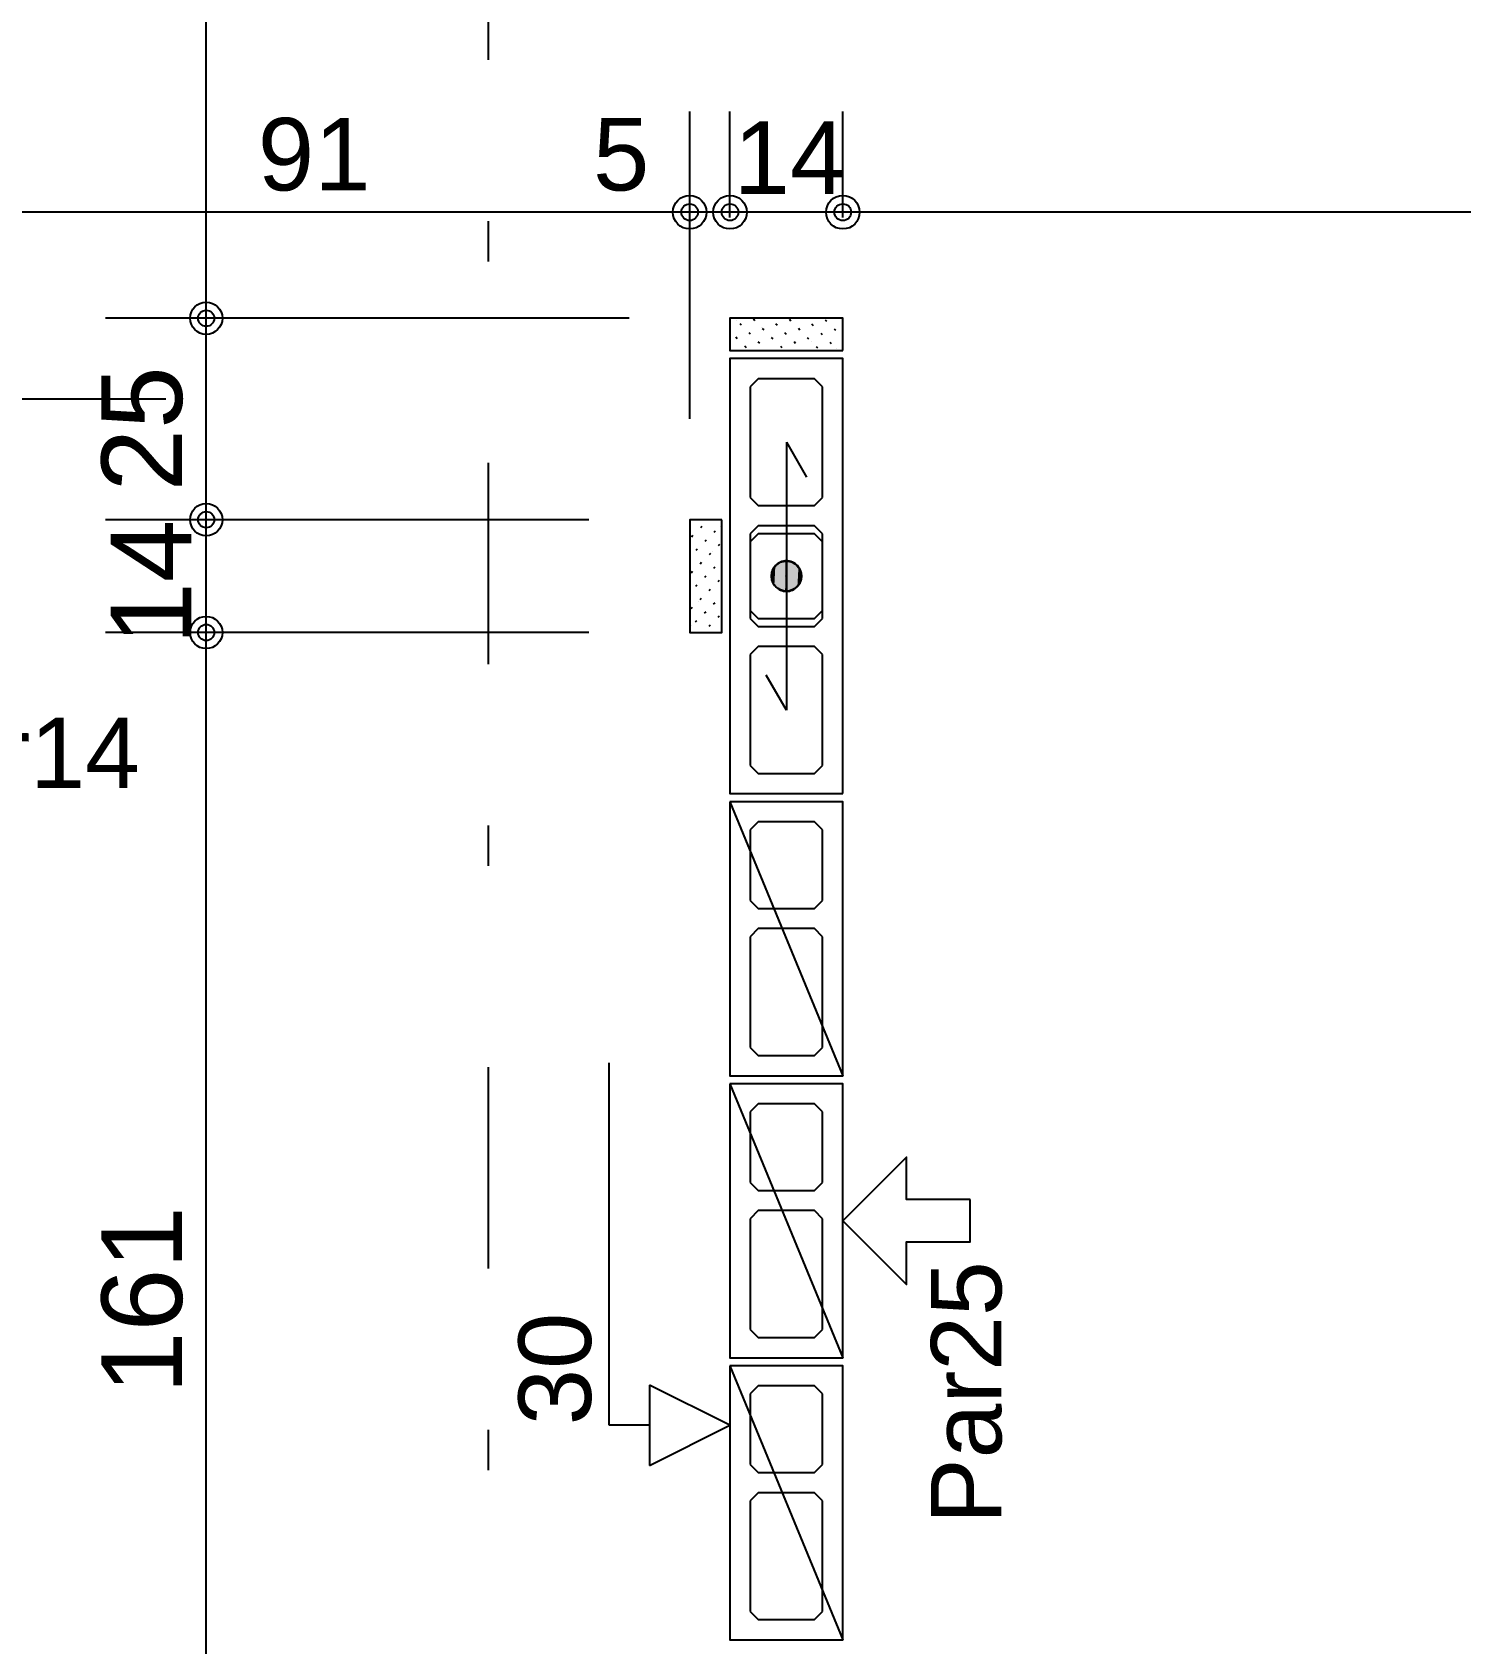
# Model space of a CAD drawing. Extents: x 0 to 119, y 0 to 84.
# Drawn here: x 28.202 to 31.747, y 45.917 to 49.917 of the extents above; entities that cross this region are included whole.
import ezdxf

# ---------------------------------------------------------------- set-up
doc = ezdxf.new("R2010")
doc.units = 0
doc.header["$MEASUREMENT"] = 0
doc.linetypes.add('ESTILO_TQS_0003', pattern=[1.5, 0.5, -0.4, 0.1, -0.5])
doc.linetypes.add('ESTILO_TQS_0005', pattern=[0.4, 0.3, -0.1])
for name, color, linetype in [('18', 6, 'CONTINUOUS'), ('20', 1, 'CONTINUOUS'), ('27', 250, 'CONTINUOUS'), ('3', 7, 'CONTINUOUS'), ('35', 255, 'CONTINUOUS')]:
    doc.layers.add(name, color=color, linetype=linetype)
doc.styles.add('TQS_ARIAL', font='arial.ttf')

msp = doc.modelspace()

# ---------------------------------------------------------------- linework, layer by layer
at = {"layer": '18', "color": 6, "linetype": 'ESTILO_TQS_0003'}
msp.add_line((29.33366, 74.347959), (29.33366, 39.33386), dxfattribs=at)
at = {"layer": '18', "color": 6, "linetype": 'Continuous'}
for p, q in [((29.63366, 46.458999), (29.63366, 47.358999)), ((29.93366, 46.458999), (29.73366, 46.558999)), ((29.73366, 46.558999), (29.73366, 46.358999)), ((29.73366, 46.458999), (29.63366, 46.458999)), ((29.73366, 46.358999), (29.93366, 46.458999))]:
    msp.add_line(p, q, dxfattribs=at)
at = {"layer": '20', "color": 1, "linetype": 'Continuous'}
msp.add_line((27.63366, 49.006729), (28.53366, 49.006729), dxfattribs=at)
at = {"layer": '27', "color": 250, "linetype": 'ESTILO_TQS_0005'}
for points in [[(30.14366, 48.741729), (30.16366, 48.761729), (30.16366, 49.036729), (30.14366, 49.056729), (30.00366, 49.056729), (29.98366, 49.036729), (29.98366, 48.761729), (30.00366, 48.741729), (30.14366, 48.741729)], [(30.14366, 48.441729), (30.16366, 48.461729), (30.16366, 48.671729), (30.14366, 48.691729), (30.00366, 48.691729), (29.98366, 48.671729), (29.98366, 48.461729), (30.00366, 48.441729), (30.14366, 48.441729)], [(30.14366, 48.076729), (30.16366, 48.096729), (30.16366, 48.371729), (30.14366, 48.391729), (30.00366, 48.391729), (29.98366, 48.371729), (29.98366, 48.096729), (30.00366, 48.076729), (30.14366, 48.076729)], [(30.00366, 47.956729), (29.98366, 47.936729), (29.98366, 47.761729), (30.00366, 47.741729), (30.14366, 47.741729), (30.16366, 47.761729), (30.16366, 47.936729), (30.14366, 47.956729), (30.00366, 47.956729)], [(30.00366, 47.691729), (29.98366, 47.671729), (29.98366, 47.396729), (30.00366, 47.376729), (30.14366, 47.376729), (30.16366, 47.396729), (30.16366, 47.671729), (30.14366, 47.691729), (30.00366, 47.691729)], [(30.00366, 47.256729), (29.98366, 47.236729), (29.98366, 47.061729), (30.00366, 47.041729), (30.14366, 47.041729), (30.16366, 47.061729), (30.16366, 47.236729), (30.14366, 47.256729), (30.00366, 47.256729)], [(30.00366, 46.991729), (29.98366, 46.971729), (29.98366, 46.696729), (30.00366, 46.676729), (30.14366, 46.676729), (30.16366, 46.696729), (30.16366, 46.971729), (30.14366, 46.991729), (30.00366, 46.991729)], [(30.00366, 46.556729), (29.98366, 46.536729), (29.98366, 46.361729), (30.00366, 46.341729), (30.14366, 46.341729), (30.16366, 46.361729), (30.16366, 46.536729), (30.14366, 46.556729), (30.00366, 46.556729)], [(30.00366, 46.291729), (29.98366, 46.271729), (29.98366, 45.996729), (30.00366, 45.976729), (30.14366, 45.976729), (30.16366, 45.996729), (30.16366, 46.271729), (30.14366, 46.291729), (30.00366, 46.291729)]]:
    msp.add_lwpolyline(points, dxfattribs=at)
at = {"layer": '3', "color": 7, "linetype": 'Continuous'}
for p, q in [((29.949916, 49.202084), (29.949916, 49.202084)), ((29.995613, 49.200581), (29.992078, 49.204117)), ((30.084709, 49.199874), (30.081173, 49.20341)), ((30.174158, 49.198813), (30.170622, 49.202349)), ((30.21366, 49.203505), (30.21366, 49.203505)), ((29.951772, 49.156034), (29.948237, 49.159569)), ((29.962467, 49.189533), (29.958932, 49.193068)), ((29.984918, 49.167082), (29.981383, 49.170618)), ((30.011788, 49.184406), (30.011788, 49.184406)), ((30.018064, 49.178131), (30.014528, 49.181666)), ((30.040514, 49.15568), (30.036979, 49.159215)), ((30.051209, 49.189179), (30.047674, 49.192715)), ((30.07366, 49.166729), (30.070124, 49.170264)), ((30.107159, 49.177423), (30.103624, 49.180959)), ((30.140658, 49.188118), (30.137123, 49.191654)), ((30.163109, 49.165668), (30.159573, 49.169203)), ((30.196608, 49.176363), (30.193073, 49.179898)), ((30.21366, 49.159311), (30.21366, 49.159311)), ((29.936883, 49.126729), (29.936883, 49.126729)), ((29.974223, 49.133583), (29.970688, 49.137118)), ((29.981077, 49.126729), (29.981077, 49.126729)), ((30.007369, 49.144631), (30.003833, 49.148167)), ((30.025272, 49.126729), (30.025272, 49.126729)), ((30.062965, 49.133229), (30.059429, 49.136765)), ((30.069466, 49.126729), (30.069466, 49.126729)), ((30.096111, 49.144278), (30.092575, 49.147813)), ((30.11366, 49.126729), (30.11366, 49.126729)), ((30.12961, 49.154973), (30.126074, 49.158508)), ((30.135532, 49.149051), (30.135532, 49.149051)), ((30.15206, 49.132522), (30.148525, 49.136058)), ((30.157854, 49.126729), (30.157854, 49.126729)), ((30.18556, 49.143217), (30.182024, 49.146753)), ((30.197404, 49.131373), (30.197404, 49.131373)), ((30.202048, 49.126729), (30.202048, 49.126729)), ((30.07366, 48.899229), (30.07366, 48.234229)), ((30.07366, 48.899229), (30.12366, 48.812626)), ((29.836883, 48.706729), (29.836883, 48.706729)), ((29.864026, 48.689677), (29.86049, 48.686141)), ((29.881077, 48.706729), (29.881077, 48.706729)), ((29.909015, 48.690472), (29.909015, 48.690472)), ((29.91366, 48.695117), (29.91366, 48.695117)), ((29.841575, 48.667226), (29.838039, 48.663691)), ((29.874721, 48.656178), (29.871185, 48.652642)), ((29.897171, 48.678628), (29.893636, 48.675093)), ((29.907866, 48.645129), (29.904331, 48.641593)), ((29.91366, 48.650923), (29.91366, 48.650923)), ((30.00366, 48.671728), (29.98366, 48.651729)), ((29.98366, 48.651729), (29.98366, 48.481728)), ((30.14366, 48.671729), (30.00366, 48.671728)), ((30.16366, 48.651729), (30.14366, 48.671729)), ((30.16366, 48.481728), (30.16366, 48.651729)), ((29.85227, 48.633727), (29.848734, 48.630191)), ((29.862965, 48.600228), (29.859429, 48.596692)), ((29.885416, 48.622678), (29.88188, 48.619143)), ((29.891338, 48.6286), (29.891338, 48.6286)), ((29.91366, 48.606729), (29.91366, 48.606729)), ((29.840514, 48.577777), (29.836979, 48.574242)), ((29.87366, 48.566729), (29.870124, 48.563193)), ((29.896111, 48.589179), (29.892575, 48.585644)), ((29.91366, 48.562534), (29.91366, 48.562534)), ((29.851209, 48.544278), (29.847674, 48.540742)), ((29.884709, 48.533583), (29.881173, 48.530047)), ((29.907159, 48.556034), (29.903624, 48.552498)), ((29.839807, 48.488682), (29.836272, 48.485146)), ((29.855982, 48.504857), (29.855982, 48.504857)), ((29.862258, 48.511132), (29.858722, 48.507597)), ((29.895757, 48.500437), (29.892222, 48.496902)), ((29.91366, 48.51834), (29.91366, 48.51834)), ((29.98366, 48.481728), (30.00366, 48.461728)), ((30.14366, 48.461729), (30.16366, 48.481728)), ((29.838305, 48.442985), (29.838305, 48.442985)), ((29.850856, 48.455536), (29.84732, 48.452)), ((29.873306, 48.477987), (29.869771, 48.474451)), ((29.884355, 48.444841), (29.880819, 48.441305)), ((29.906806, 48.467292), (29.90327, 48.463756)), ((29.91366, 48.474146), (29.91366, 48.474146)), ((30.00366, 48.461728), (30.14366, 48.461729)), ((29.91366, 48.429952), (29.91366, 48.429952)), ((30.07366, 48.234229), (30.02366, 48.320831)), ((29.93366, 48.006729), (30.21366, 47.326729)), ((29.93366, 47.306729), (30.21366, 46.626729)), ((29.93366, 46.606729), (30.21366, 45.926729))]:
    msp.add_line(p, q, dxfattribs=at)
for points in [[(30.21366, 49.126729), (30.21366, 49.206729), (29.93366, 49.206729), (29.93366, 49.126729), (30.21366, 49.126729)], [(30.21366, 48.026729), (30.21366, 49.106729), (29.93366, 49.106729), (29.93366, 48.026729), (30.21366, 48.026729)], [(29.91366, 48.706729), (29.83366, 48.706729), (29.83366, 48.426729), (29.91366, 48.426729), (29.91366, 48.706729)], [(30.07366, 48.567329), (30.073721, 48.567325), (30.073781, 48.567316), (30.07384, 48.567301), (30.073897, 48.56728), (30.073951, 48.567253), (30.074003, 48.567221), (30.074051, 48.567184), (30.074095, 48.567142), (30.074134, 48.567096), (30.074169, 48.567046), (30.074199, 48.566993), (30.074223, 48.566937), (30.074241, 48.566879), (30.074253, 48.566819), (30.074259, 48.566759), (30.074259, 48.566698), (30.074253, 48.566638), (30.074241, 48.566578), (30.074223, 48.56652), (30.074199, 48.566464), (30.074169, 48.566411), (30.074134, 48.566361), (30.074095, 48.566315), (30.074051, 48.566273), (30.074003, 48.566236), (30.073951, 48.566204), (30.073897, 48.566177), (30.07384, 48.566156), (30.073781, 48.566141), (30.073721, 48.566132), (30.07366, 48.566129), (30.07366, 48.604529), (30.069836, 48.604335), (30.066051, 48.603755), (30.062344, 48.602795), (30.058753, 48.601465), (30.055316, 48.599779), (30.052066, 48.597753), (30.049038, 48.59541), (30.046263, 48.592771), (30.043769, 48.589866), (30.041581, 48.586723), (30.039723, 48.583375), (30.038213, 48.579857), (30.037067, 48.576203), (30.036296, 48.572452), (30.035909, 48.568643), (30.035909, 48.564814), (30.036296, 48.561005), (30.037067, 48.557254), (30.038213, 48.5536), (30.039723, 48.550082), (30.041581, 48.546734), (30.043769, 48.543591), (30.046263, 48.540686), (30.049038, 48.538047), (30.052066, 48.535704), (30.055316, 48.533678), (30.058753, 48.531992), (30.062344, 48.530662), (30.066051, 48.529702), (30.069836, 48.529122), (30.07366, 48.528929), (30.07366, 48.567329)], [(30.07366, 48.566129), (30.073599, 48.566132), (30.073539, 48.566141), (30.07348, 48.566156), (30.073423, 48.566177), (30.073369, 48.566204), (30.073317, 48.566236), (30.073269, 48.566273), (30.073225, 48.566315), (30.073186, 48.566361), (30.073151, 48.566411), (30.073121, 48.566464), (30.073097, 48.56652), (30.073079, 48.566578), (30.073067, 48.566638), (30.073061, 48.566698), (30.073061, 48.566759), (30.073067, 48.566819), (30.073079, 48.566879), (30.073097, 48.566937), (30.073121, 48.566993), (30.073151, 48.567046), (30.073186, 48.567096), (30.073225, 48.567142), (30.073269, 48.567184), (30.073317, 48.567221), (30.073369, 48.567253), (30.073423, 48.56728), (30.07348, 48.567301), (30.073539, 48.567316), (30.073599, 48.567325), (30.07366, 48.567329), (30.07366, 48.528929), (30.077484, 48.529122), (30.081269, 48.529702), (30.084976, 48.530662), (30.088567, 48.531992), (30.092004, 48.533678), (30.095254, 48.535704), (30.098282, 48.538047), (30.101057, 48.540686), (30.103551, 48.543591), (30.105739, 48.546734), (30.107597, 48.550082), (30.109107, 48.5536), (30.110253, 48.557254), (30.111024, 48.561005), (30.111411, 48.564814), (30.111411, 48.568643), (30.111024, 48.572452), (30.110253, 48.576203), (30.109107, 48.579857), (30.107597, 48.583375), (30.105739, 48.586723), (30.103551, 48.589866), (30.101057, 48.592771), (30.098282, 48.59541), (30.095254, 48.597753), (30.092004, 48.599779), (30.088567, 48.601465), (30.084976, 48.602795), (30.081269, 48.603755), (30.077484, 48.604335), (30.07366, 48.604529), (30.07366, 48.566129)], [(29.93366, 48.006729), (29.93366, 47.326729), (30.21366, 47.326729), (30.21366, 48.006729), (29.93366, 48.006729)], [(29.93366, 47.306729), (29.93366, 46.626729), (30.21366, 46.626729), (30.21366, 47.306729), (29.93366, 47.306729)], [(30.529607, 47.019386), (30.371634, 47.019386), (30.371634, 47.124702), (30.21366, 46.966729), (30.371634, 46.808755), (30.371634, 46.914071), (30.529607, 46.914071), (30.529607, 47.019386)], [(29.93366, 46.606729), (29.93366, 45.926729), (30.21366, 45.926729), (30.21366, 46.606729), (29.93366, 46.606729)]]:
    msp.add_lwpolyline(points, dxfattribs=at)
msp.add_circle((30.07366, 48.566729), 0.0372, dxfattribs=at)
for points in [[(30.052066, 48.597753), (30.052066, 48.535704), (30.055316, 48.599779)], [(30.052066, 48.535704), (30.055316, 48.533678), (30.055316, 48.599779)], [(30.055316, 48.599779), (30.055316, 48.533678), (30.058753, 48.601465)], [(30.055316, 48.533678), (30.058753, 48.531992), (30.058753, 48.601465)], [(30.058753, 48.601465), (30.058753, 48.531992), (30.062344, 48.602795)], [(30.058753, 48.531992), (30.062344, 48.530662), (30.062344, 48.602795)], [(30.062344, 48.602795), (30.062344, 48.530662), (30.066051, 48.603755)], [(30.062344, 48.530662), (30.066051, 48.529702), (30.066051, 48.603755)], [(30.069836, 48.529122), (30.069836, 48.604335), (30.066051, 48.529702)], [(30.066051, 48.603755), (30.066051, 48.529702), (30.069836, 48.604335)], [(30.069836, 48.529122), (30.07366, 48.567329), (30.07366, 48.604529)], [(30.069836, 48.529122), (30.07366, 48.604529), (30.069836, 48.604335)], [(30.07366, 48.566129), (30.077484, 48.604335), (30.07366, 48.604529)], [(30.07366, 48.566129), (30.07366, 48.528929), (30.077484, 48.604335)], [(30.07366, 48.528929), (30.077484, 48.529122), (30.077484, 48.604335)], [(30.077484, 48.604335), (30.077484, 48.529122), (30.081269, 48.603755)], [(30.077484, 48.529122), (30.081269, 48.529702), (30.081269, 48.603755)], [(30.081269, 48.603755), (30.081269, 48.529702), (30.084976, 48.602795)], [(30.081269, 48.529702), (30.084976, 48.530662), (30.084976, 48.602795)], [(30.084976, 48.602795), (30.084976, 48.530662), (30.088567, 48.601465)], [(30.084976, 48.530662), (30.088567, 48.531992), (30.088567, 48.601465)], [(30.088567, 48.601465), (30.088567, 48.531992), (30.092004, 48.599779)], [(30.088567, 48.531992), (30.092004, 48.533678), (30.092004, 48.599779)], [(30.092004, 48.599779), (30.092004, 48.533678), (30.095254, 48.597753)], [(30.035909, 48.568643), (30.035909, 48.564814), (30.036296, 48.572452)], [(30.035909, 48.564814), (30.036296, 48.561005), (30.036296, 48.572452)], [(30.036296, 48.572452), (30.036296, 48.561005), (30.037067, 48.576203)], [(30.036296, 48.561005), (30.037067, 48.557254), (30.037067, 48.576203)], [(30.037067, 48.576203), (30.037067, 48.557254), (30.038213, 48.579857)], [(30.037067, 48.557254), (30.038213, 48.5536), (30.038213, 48.579857)], [(30.038213, 48.579857), (30.038213, 48.5536), (30.039723, 48.583375)], [(30.038213, 48.5536), (30.039723, 48.550082), (30.039723, 48.583375)], [(30.039723, 48.583375), (30.039723, 48.550082), (30.041581, 48.586723)], [(30.039723, 48.550082), (30.041581, 48.546734), (30.041581, 48.586723)], [(30.041581, 48.586723), (30.041581, 48.546734), (30.043769, 48.589866)], [(30.041581, 48.546734), (30.043769, 48.543591), (30.043769, 48.589866)], [(30.043769, 48.589866), (30.043769, 48.543591), (30.046263, 48.592771)], [(30.043769, 48.543591), (30.046263, 48.540686), (30.046263, 48.592771)], [(30.046263, 48.592771), (30.046263, 48.540686), (30.049038, 48.59541)], [(30.046263, 48.540686), (30.049038, 48.538047), (30.049038, 48.59541)], [(30.049038, 48.59541), (30.049038, 48.538047), (30.052066, 48.597753)], [(30.049038, 48.538047), (30.052066, 48.535704), (30.052066, 48.597753)], [(30.069836, 48.529122), (30.07366, 48.528929), (30.07366, 48.567329)], [(30.073225, 48.566315), (30.07366, 48.566129), (30.073186, 48.566361)], [(30.07366, 48.566129), (30.07366, 48.566129), (30.073186, 48.566361)], [(30.073186, 48.566361), (30.07366, 48.566129), (30.073186, 48.566361)], [(30.07366, 48.566129), (30.07366, 48.566129), (30.073186, 48.566361)], [(30.073186, 48.566361), (30.07366, 48.566129), (30.073186, 48.566361)], [(30.07366, 48.566129), (30.07366, 48.566129), (30.073186, 48.566361)], [(30.073269, 48.566273), (30.07366, 48.566129), (30.073225, 48.566315)], [(30.07366, 48.566129), (30.07366, 48.566129), (30.073225, 48.566315)], [(30.073225, 48.566315), (30.07366, 48.566129), (30.073225, 48.566315)], [(30.07366, 48.566129), (30.07366, 48.566129), (30.073225, 48.566315)], [(30.073317, 48.566236), (30.07366, 48.566129), (30.073269, 48.566273)], [(30.07366, 48.566129), (30.07366, 48.566129), (30.073269, 48.566273)], [(30.073369, 48.566204), (30.07366, 48.566129), (30.073317, 48.566236)], [(30.07366, 48.566129), (30.07366, 48.566129), (30.073317, 48.566236)], [(30.07348, 48.566156), (30.07366, 48.566129), (30.073369, 48.566204)], [(30.07366, 48.566129), (30.07366, 48.566129), (30.073369, 48.566204)], [(30.07366, 48.566129), (30.07366, 48.566129), (30.07348, 48.566156)], [(30.07366, 48.566129), (30.07366, 48.566129), (30.07348, 48.566156)], [(30.07366, 48.567329), (30.074134, 48.567096), (30.07366, 48.567329)], [(30.074134, 48.567096), (30.074134, 48.567096), (30.07366, 48.567329)], [(30.07366, 48.567329), (30.074134, 48.567096), (30.07366, 48.567329)], [(30.074134, 48.567096), (30.074134, 48.567096), (30.07366, 48.567329)], [(30.07366, 48.567329), (30.074134, 48.567096), (30.07366, 48.567329)], [(30.074134, 48.567096), (30.074095, 48.567142), (30.07366, 48.567329)], [(30.07366, 48.567329), (30.074095, 48.567142), (30.07366, 48.567329)], [(30.074095, 48.567142), (30.074095, 48.567142), (30.07366, 48.567329)], [(30.07366, 48.567329), (30.074095, 48.567142), (30.07366, 48.567329)], [(30.074095, 48.567142), (30.074051, 48.567184), (30.07366, 48.567329)], [(30.07366, 48.567329), (30.074051, 48.567184), (30.07366, 48.567329)], [(30.074051, 48.567184), (30.074003, 48.567221), (30.07366, 48.567329)], [(30.07366, 48.567329), (30.074003, 48.567221), (30.07366, 48.567329)], [(30.074003, 48.567221), (30.073951, 48.567253), (30.07366, 48.567329)], [(30.07366, 48.567329), (30.073951, 48.567253), (30.07366, 48.567329)], [(30.073951, 48.567253), (30.07384, 48.567301), (30.07366, 48.567329)], [(30.07366, 48.567329), (30.07384, 48.567301), (30.07366, 48.567329)], [(30.07384, 48.567301), (30.07366, 48.567329), (30.07366, 48.567329)], [(30.07366, 48.567329), (30.07366, 48.567329), (30.07366, 48.567329)], [(30.07366, 48.567329), (30.07366, 48.567329), (30.07366, 48.567329)], [(30.07366, 48.567329), (30.07366, 48.567329), (30.07366, 48.567329)], [(30.07366, 48.567329), (30.07366, 48.567329), (30.07366, 48.567329)], [(30.07366, 48.567329), (30.07366, 48.567329), (30.07366, 48.567329)], [(30.07366, 48.567329), (30.07366, 48.567329), (30.07366, 48.567329)], [(30.07366, 48.567329), (30.07366, 48.567329), (30.07366, 48.567329)], [(30.07366, 48.567329), (30.07366, 48.567329), (30.07366, 48.567329)], [(30.07366, 48.567329), (30.07366, 48.567329), (30.07366, 48.567329)], [(30.07366, 48.567329), (30.07366, 48.567329), (30.07366, 48.567329)], [(30.07366, 48.567329), (30.07366, 48.567329), (30.07366, 48.567329)], [(30.07366, 48.567329), (30.07366, 48.567329), (30.07366, 48.567329)], [(30.07366, 48.566129), (30.07366, 48.566129), (30.07366, 48.566129)], [(30.07366, 48.566129), (30.07366, 48.566129), (30.07366, 48.566129)], [(30.07366, 48.566129), (30.07366, 48.566129), (30.07366, 48.566129)], [(30.07366, 48.566129), (30.07366, 48.566129), (30.07366, 48.566129)], [(30.07366, 48.566129), (30.07366, 48.566129), (30.07366, 48.566129)], [(30.07366, 48.566129), (30.07366, 48.566129), (30.07366, 48.566129)], [(30.07366, 48.566129), (30.07366, 48.566129), (30.07366, 48.566129)], [(30.07366, 48.566129), (30.07366, 48.566129), (30.07366, 48.566129)], [(30.07366, 48.566129), (30.07366, 48.566129), (30.07366, 48.566129)], [(30.07366, 48.566129), (30.07366, 48.566129), (30.07366, 48.566129)], [(30.07366, 48.566129), (30.07366, 48.566129), (30.07366, 48.566129)], [(30.07366, 48.566129), (30.07366, 48.566129), (30.07366, 48.566129)], [(30.092004, 48.533678), (30.095254, 48.535704), (30.095254, 48.597753)], [(30.095254, 48.597753), (30.095254, 48.535704), (30.098282, 48.59541)], [(30.095254, 48.535704), (30.098282, 48.538047), (30.098282, 48.59541)], [(30.098282, 48.59541), (30.098282, 48.538047), (30.101057, 48.592771)], [(30.098282, 48.538047), (30.101057, 48.540686), (30.101057, 48.592771)], [(30.101057, 48.592771), (30.101057, 48.540686), (30.103551, 48.589866)], [(30.101057, 48.540686), (30.103551, 48.543591), (30.103551, 48.589866)], [(30.103551, 48.589866), (30.103551, 48.543591), (30.105739, 48.586723)], [(30.103551, 48.543591), (30.105739, 48.546734), (30.105739, 48.586723)], [(30.105739, 48.586723), (30.105739, 48.546734), (30.107597, 48.583375)], [(30.105739, 48.546734), (30.107597, 48.550082), (30.107597, 48.583375)], [(30.107597, 48.583375), (30.107597, 48.550082), (30.109107, 48.579857)], [(30.107597, 48.550082), (30.109107, 48.5536), (30.109107, 48.579857)], [(30.109107, 48.579857), (30.109107, 48.5536), (30.110253, 48.576203)], [(30.109107, 48.5536), (30.110253, 48.557254), (30.110253, 48.576203)], [(30.110253, 48.576203), (30.110253, 48.557254), (30.111024, 48.572452)], [(30.110253, 48.557254), (30.111024, 48.561005), (30.111024, 48.572452)], [(30.111024, 48.572452), (30.111024, 48.561005), (30.111411, 48.568643)], [(30.111024, 48.561005), (30.111411, 48.564814), (30.111411, 48.568643)]]:
    msp.add_solid(points, dxfattribs=at)
at = {"layer": '35', "color": 255, "linetype": 'Continuous'}
for p, q in [((28.633672, 48.956729), (28.633672, 51.27668)), ((29.83366, 48.956729), (29.83366, 49.719871)), ((29.83366, 48.956729), (29.83366, 49.719871)), ((29.93366, 49.456729), (29.93366, 49.719871)), ((29.93366, 49.456729), (29.93366, 49.719871)), ((30.21366, 49.456729), (30.21366, 49.719871)), ((30.21366, 49.456729), (30.21366, 49.719871)), ((29.83366, 49.469871), (28.01366, 49.469871)), ((28.633672, 48.456729), (28.633672, 49.456729)), ((29.93366, 49.469871), (29.83366, 49.469871)), ((30.21366, 49.469871), (29.93366, 49.469871)), ((36.43366, 49.469871), (30.21366, 49.469871)), ((29.68366, 49.206729), (28.383672, 49.206729)), ((29.68366, 49.206729), (28.383672, 49.206729)), ((29.93366, 49.206729), (29.93366, 49.206729)), ((29.93366, 49.206729), (29.93366, 49.206729)), ((29.93366, 49.206729), (29.93366, 49.206729)), ((29.93366, 49.206729), (29.93366, 49.206729)), ((30.21366, 49.206729), (30.21366, 49.206729)), ((30.21366, 49.206729), (30.21366, 49.206729)), ((28.633672, 48.176729), (28.633672, 48.956729)), ((29.58366, 48.706729), (28.383672, 48.706729)), ((29.58366, 48.706729), (28.383672, 48.706729)), ((29.83366, 48.706729), (29.83366, 48.706729)), ((29.83366, 48.706729), (29.83366, 48.706729)), ((29.83366, 48.706729), (29.83366, 48.706729)), ((29.83366, 48.706729), (29.83366, 48.706729)), ((28.633672, 44.956729), (28.633672, 48.676729)), ((29.58366, 48.426729), (28.383672, 48.426729)), ((29.58366, 48.426729), (28.383672, 48.426729)), ((29.83366, 48.426729), (29.83366, 48.426729)), ((29.83366, 48.426729), (29.83366, 48.426729))]:
    msp.add_line(p, q, dxfattribs=at)
for centre, radius in [((29.83366, 49.469871), 0.041625), ((29.83366, 49.469871), 0.041625), ((29.83366, 49.469871), 0.02075), ((29.83366, 49.469871), 0.02075), ((29.93366, 49.469871), 0.041625), ((29.93366, 49.469871), 0.041625), ((29.93366, 49.469871), 0.02075), ((29.93366, 49.469871), 0.02075), ((30.21366, 49.469871), 0.041625), ((30.21366, 49.469871), 0.041625), ((30.21366, 49.469871), 0.02075), ((30.21366, 49.469871), 0.02075), ((28.633672, 49.206729), 0.04), ((28.633672, 49.206729), 0.04), ((28.633672, 49.206729), 0.02), ((28.633672, 49.206729), 0.02), ((28.633672, 48.706729), 0.04), ((28.633672, 48.706729), 0.04), ((28.633672, 48.706729), 0.02), ((28.633672, 48.706729), 0.02), ((28.633672, 48.426729), 0.04), ((28.633672, 48.426729), 0.04), ((28.633672, 48.426729), 0.02), ((28.633672, 48.426729), 0.02)]:
    msp.add_circle(centre, radius, dxfattribs=at)

# ---------------------------------------------------------------- texts
at = {"layer": '18', "color": 6, "linetype": 'ESTILO_TQS_0003', "style": 'TQS_ARIAL'}
msp.add_text('30', height=0.18, rotation=90, dxfattribs=at).set_placement((29.58866, 46.458999))
at = {"layer": '3', "color": 7, "linetype": 'Continuous', "style": 'TQS_ARIAL'}
msp.add_text('Par14', height=0.175, dxfattribs=at).set_placement((27.816496, 48.04063))
msp.add_text('Par25', height=0.175, rotation=90, dxfattribs=at).set_placement((30.60741, 46.213866))
at = {"layer": '35', "color": 255, "linetype": 'Continuous', "style": 'TQS_ARIAL'}
for s, p in [('91', (28.76166, 49.523871)), ('5', (29.59366, 49.523871)), ('14', (29.942379, 49.515507))]:
    msp.add_text(s, height=0.18, dxfattribs=at).set_placement(p)
for s, p in [('25', (28.573672, 48.776729)), ('14', (28.596687, 48.396038)), ('161', (28.573672, 46.536729))]:
    msp.add_text(s, height=0.2, rotation=90, dxfattribs=at).set_placement(p)

doc.saveas('drawing.dxf')
